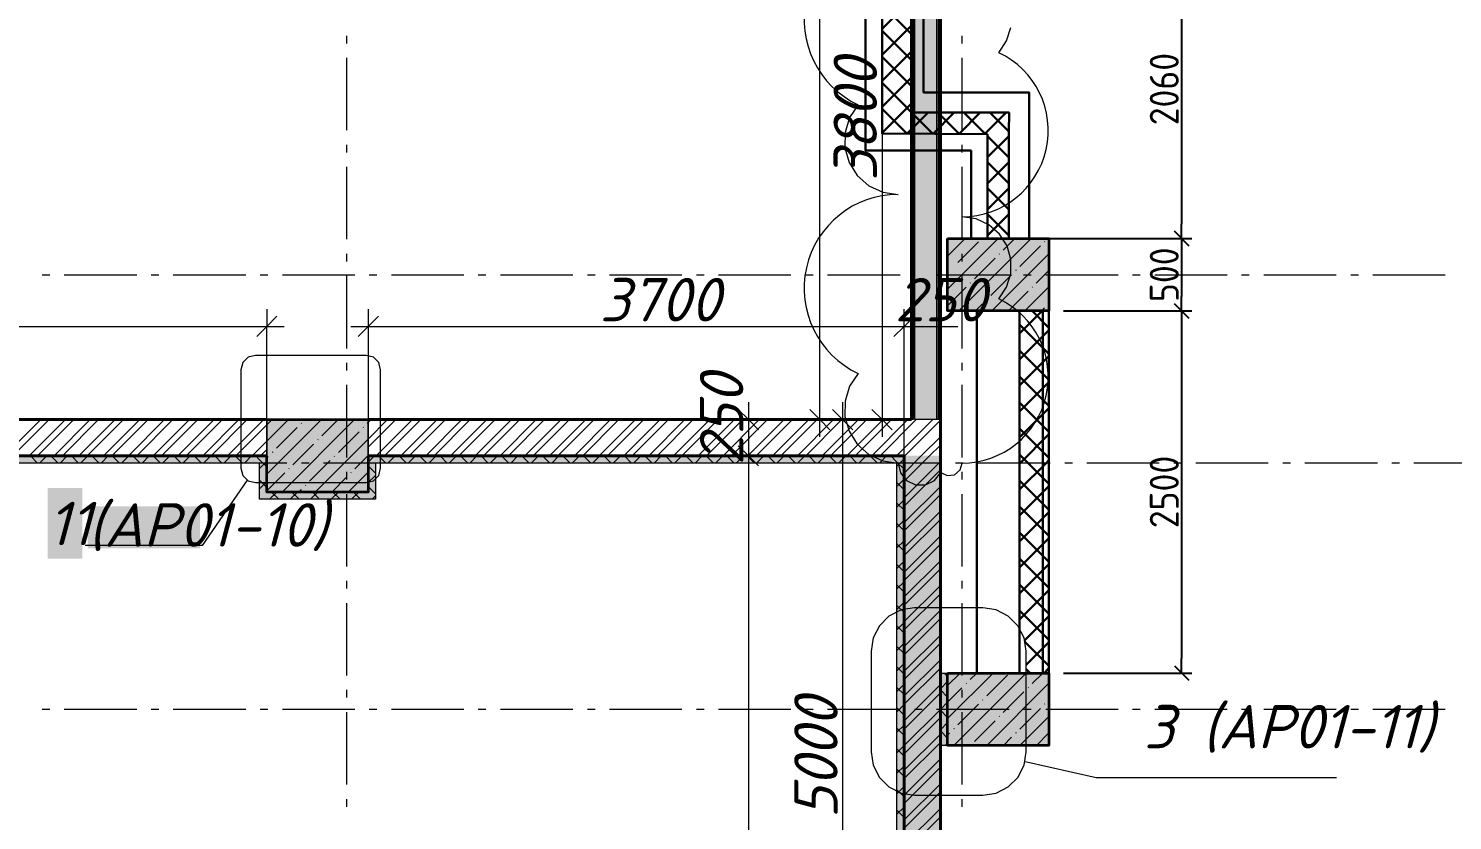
# Model space of a CAD drawing. Header units: millimetres. Extents: x -81576 to 1046824, y -248937 to 691537.
# Drawn here: x 186740 to 196572, y 657373 to 662842 of the extents above; entities that cross this region are included whole.
import ezdxf

# ---------------------------------------------------------------- set-up
doc = ezdxf.new("R2010")
doc.units = ezdxf.units.MM
for name, color, linetype, lineweight in [('0)', 6, 'Continuous', 30), ('0) расчет', 172, 'Continuous', 30), ('0) факт', 80, 'Continuous', 30), ('0.2) Шпаклевка подвала и баз и фин', 5, 'Continuous', 30)]:
    doc.layers.add(name, color=color, linetype=linetype, lineweight=lineweight)
doc.layers.add('PDF _Геометрия', color=7, linetype='Continuous', true_color=0x1d1d1d)
doc.layers.add('PDF _Сплошная заливка', color=7, linetype='Continuous', true_color=0xffffff)
doc.layers.add('PDF _Текст', color=7, linetype='Continuous')
doc.styles.add('PDF ISOCPEUR Italic', font='isocpeui.ttf')
doc.styles.add('СПДС', font='isocpeur.ttf', dxfattribs={"width": 0.9})
doc.dimstyles.new('Размера А3', dxfattribs={"dimtxt": 200, "dimasz": 100, "dimexe": 70, "dimexo": 100, "dimgap": 20, "dimtad": 1, "dimdec": 0, "dimrnd": 10, "dimzin": 0, "dimdsep": 46, "dimtxsty": 'СПДС', "dimblk": 'ARROWHEAD_6', "dimcen": 1, "dimclrd": 256, "dimclre": 256, "dimclrt": 256, "dimazin": 0, "dimtfac": 1, "dimtdec": 0, "dimtmove": 2, "dimatfit": 3, "dimfxl": 1, "dimtolj": 1, "dimtzin": 0, "dimarcsym": 0})

# ---------------------------------------------------------------- blocks, each defined once
blk = doc.blocks.new('ARROWHEAD_6')
at = {"color": 0, "linetype": 'Continuous'}
for p, q in [((0, 0), (-1, 0)), ((-0.5, -0.5), (0.5, 0.5))]:
    blk.add_line(p, q, dxfattribs=at)
blk = doc.blocks.new('*D2390')
at = {"lineweight": -2, "transparency": 16777216}
for p, q in [((193603.7, 663455), (194772, 663455)), ((194702, 663355), (194702, 661491.1)), ((193649.6, 661391.1), (194772, 661391.1))]:
    blk.add_line(p, q, dxfattribs=at)
at = {"layer": 'Defpoints', "color": 0, "transparency": 16777216}
for p in [(193503.7, 663455), (193549.6, 661391.1), (194702, 661391.1)]:
    blk.add_point(p, dxfattribs=at)
at = {"lineweight": -2, "transparency": 16777216, "xscale": 100, "yscale": 100, "zscale": 100}
for p, rotation in [((194702, 663455), 90), ((194702, 661391.1), 270)]:
    blk.add_blockref('ARROWHEAD_6', p, dxfattribs=dict(at, rotation=rotation))
at = {"transparency": 16777216, "insert": (194582, 662423.1), "char_height": 200, "attachment_point": 5, "rotation": 90, "style": 'СПДС'}
blk.add_mtext('\\A1;2060', dxfattribs=at)
blk = doc.blocks.new('*D2391')
at = {"lineweight": -2, "transparency": 16777216}
for p, q in [((193886, 661391.1), (194772, 661391.1)), ((194702, 661291.1), (194702, 660991.1)), ((193886, 660891.1), (194772, 660891.1))]:
    blk.add_line(p, q, dxfattribs=at)
at = {"layer": 'Defpoints', "color": 0, "transparency": 16777216}
for p in [(193786, 661391.1), (193786, 660891.1), (194702, 660891.1)]:
    blk.add_point(p, dxfattribs=at)
at = {"lineweight": -2, "transparency": 16777216, "xscale": 100, "yscale": 100, "zscale": 100}
for p, rotation in [((194702, 661391.1), 90), ((194702, 660891.1), 270)]:
    blk.add_blockref('ARROWHEAD_6', p, dxfattribs=dict(at, rotation=rotation))
at = {"transparency": 16777216, "insert": (194582, 661141.1), "char_height": 200, "attachment_point": 5, "rotation": 90, "style": 'СПДС'}
blk.add_mtext('\\A1;500', dxfattribs=at)
blk = doc.blocks.new('*D2392')
at = {"lineweight": -2, "transparency": 16777216}
for p, q in [((193886, 660891.1), (194772, 660891.1)), ((194702, 660791.1), (194702, 658491.1)), ((193886, 658391.1), (194772, 658391.1))]:
    blk.add_line(p, q, dxfattribs=at)
at = {"layer": 'Defpoints', "color": 0, "transparency": 16777216}
for p in [(193786, 660891.1), (193786, 658391.1), (194702, 658391.1)]:
    blk.add_point(p, dxfattribs=at)
at = {"lineweight": -2, "transparency": 16777216, "xscale": 100, "yscale": 100, "zscale": 100}
for p, rotation in [((194702, 660891.1), 90), ((194702, 658391.1), 270)]:
    blk.add_blockref('ARROWHEAD_6', p, dxfattribs=dict(at, rotation=rotation))
at = {"transparency": 16777216, "insert": (194582, 659641.1), "char_height": 200, "attachment_point": 5, "rotation": 90, "style": 'СПДС'}
blk.add_mtext('\\A1;2500', dxfattribs=at)

msp = doc.modelspace()

# ---------------------------------------------------------------- hatches: boundary and pattern name
at = {"layer": '0)', "transparency": 33554559}
h = msp.add_hatch(dxfattribs=at)
h.set_pattern_fill('ANSI37', color=256, scale=40)
h.paths.add_polyline_path([(193512, 662260.7), (193362.1, 662260.7), (192847.4, 662260.7), (192847.4, 663389.8), (193362.1, 663393.7), (193503.7, 663393.7), (193503.7, 663455), (193503.7, 663940.8), (193362.1, 663940.8), (193362.1, 663583.5), (192633.6, 663587.5), (192633.6, 662116.9), (193362.1, 662112.9), (193362.1, 661391.1), (193507.9, 661391.1), (193507.9, 662126)])
h.paths.add_polyline_path([(194137.3, 663428.2), (194137.3, 663906.2), (193657.3, 663906.2), (193657.3, 663428.2)], flags=9)
h = msp.add_hatch(dxfattribs=at)
h.set_pattern_fill('ANSI37', color=256, scale=40)
h.paths.add_polyline_path([(193786, 660891.1), (193583.1, 660891.1), (193583.1, 659841.1), (193786, 659841.1)])
h = msp.add_hatch(dxfattribs=at)
h.set_pattern_fill('ANSI37', color=256, scale=40)
h.paths.add_polyline_path([(193786, 659841.1), (193583.1, 659841.1), (193583.1, 658694.7), (193613.8, 658634.4), (193628.5, 658541.7), (193628.5, 658391.1), (193786, 658391.1)])
at = {"layer": '0) расчет', "transparency": 33554559}
for points in [[(192836, 660140.8), (192848.5, 660140.8), (192848.5, 666828.3), (192836, 666828.3)], [(192848.5, 660140.8), (192861, 660140.8), (192861, 666815.8), (192848.5, 666815.8)], [(193011, 660140.8), (193011, 666665.8), (192861, 666665.8), (192861, 660140.8)], [(193023.5, 660140.8), (193023.5, 666653.3), (193011, 666653.3), (193011, 660140.8)], [(193036, 660140.8), (193036, 666640.8), (193023.5, 666640.8), (193023.5, 660140.8)]]:
    msp.add_hatch(color=1, dxfattribs=at).paths.add_polyline_path(points)
at = {"layer": 'PDF _Сплошная заливка', "true_color": 0x636466, "transparency": 33554559}
for points in [[(193086, 660891.1), (193786, 660891.1), (193786, 661391.1), (193086, 661391.1)], [(188386, 659640.8), (189086, 659640.8), (189086, 660140.8), (188386, 660140.8)], [(188336, 659840.8), (188336, 659890.8), (183386, 659890.8), (183386, 659840.8)], [(188386, 659640.8), (188386, 659890.8), (188336, 659890.8), (188336, 659640.8)], [(192736, 659840.8), (192736, 659890.8), (189086, 659890.8), (189086, 659840.8)], [(189136, 659590.8), (189136, 659840.8), (189086, 659840.8), (189086, 659590.8)], [(192786, 644141.1), (192786, 659890.8), (192736, 659890.8), (192736, 644141.1)], [(192786, 644091.1), (193036, 644091.1), (193036, 659890.8), (192786, 659890.8)], [(189086, 659590.8), (189086, 659640.8), (188336, 659640.8), (188336, 659590.8)], [(193086, 657891.1), (193086, 658391.1), (193036, 658391.1), (193036, 657891.1)], [(193086, 657891.1), (193786, 657891.1), (193786, 658391.1), (193086, 658391.1)]]:
    msp.add_hatch(color=251, dxfattribs=at).paths.add_polyline_path(points)

# ---------------------------------------------------------------- linework, layer by layer
at = {"layer": '0)'}
for points in [[(193362.1, 662112.9), (192633.6, 662116.9), (192633.6, 663587.5), (193362.1, 663583.5)], [(193362.1, 662260.7), (192847.4, 662260.7), (192847.4, 663389.8), (193362.1, 663393.7)], [(193362.1, 662260.7), (193512, 662260.7)], [(193507.9, 662126), (193512, 662260.7)], [(193362.1, 662112.9), (193362.1, 661391.1)], [(193507.9, 662126), (193507.9, 661391.1)], [(193583.1, 660891.1), (193583.1, 658391.1)], [(193786, 660891.1), (193786, 658391.1)]]:
    msp.add_lwpolyline(points, dxfattribs=at)
at = {"layer": '0) расчет', "color": 1, "lineweight": 40}
msp.add_lwpolyline([(192836, 660140.8), (192836, 666640.8), (192836, 666840.8), (193076, 666840.8), (193076, 666640.8), (193036, 666640.8), (193036, 660140.8)], dxfattribs=at)
at = {"layer": '0) расчет', "color": 1, "lineweight": 9}
for points in [[(193076, 666828.3), (192848.5, 666828.3), (192848.5, 660140.8), (192836, 660140.8)], [(193011, 660140.8), (192861, 660140.8), (192861, 666815.8), (193076, 666815.8)], [(193023.5, 660140.8), (193011, 660140.8), (193011, 666665.8), (193076, 666665.8)], [(193036, 660904.3), (193036, 660784.3), (193036, 660140.8), (193023.5, 660140.8), (193023.5, 666653.3), (193076, 666653.3)]]:
    msp.add_lwpolyline(points, dxfattribs=at)
at = {"layer": '0) расчет'}
msp.add_lwpolyline([(193086, 666641.1), (192836, 666640.8), (192836, 660140.8)], dxfattribs=at)
at = {"layer": '0) расчет', "color": 1, "lineweight": 9}
msp.add_lwpolyline([(192744.6, 663551.1, 0.801088), (192468.1, 662314.4), (192409.3, 662225.9), (192378, 662124.2), (192376.8, 662017.9), (192405.9, 661915.6), (192462.8, 661825.8), (192542.8, 661755.8), (192639.4, 661711.3), (192744.6, 661696.1, 0.801087), (192468.1, 660459.4), (192409.3, 660370.9), (192378, 660269.2), (192376.8, 660162.9), (192405.9, 660060.6), (192462.8, 659970.8), (192542.8, 659900.8), (192639.4, 659856.3), (192744.6, 659841.1), (192760, 659773.9), (192803.1, 659720), (192865.4, 659690.3), (192934.4, 659690.7), (192996.3, 659721), (193038.9, 659775.3), (193084.1, 659753.9), (193133.8, 659760.5), (193171.8, 659793.1), (193186, 659841.1, 0.801084), (193439.5, 660974.4), (193493.3, 661055.6), (193522, 661148.8), (193523, 661246.2), (193496.4, 661339.9), (193444.3, 661422.2), (193371, 661486.4), (193282.5, 661527.1), (193186, 661541.1, 0.801084), (193439.5, 662674.4), (193493.3, 662755.6), (193522, 662848.8)], format="xyb", dxfattribs=at)
at = {"layer": '0) факт'}
msp.add_lwpolyline([(193786, 660891.1), (193786, 658391.1)], dxfattribs=at)
at = {"layer": '0.2) Шпаклевка подвала и баз и фин'}
for points in [[(193248.1, 661391.1), (193248.1, 661998.9), (192519.6, 661998.9), (192519.6, 663701.5), (193248.1, 663701.5), (193248.1, 663940.8)], [(193649, 661391.1), (193649, 662399.8), (192920.5, 662399.8), (192920.5, 663300.6), (193649, 663300.6), (193649, 663940.8)], [(193286.8, 658391.1), (193286.8, 660891.1)], [(193743, 658391.1), (193743, 660891.1)]]:
    msp.add_lwpolyline(points, dxfattribs=at)
at = {"layer": 'PDF _Геометрия', "color": 7, "lineweight": 9}
for points in [[(192204.1, 660020.8), (192204.1, 666840.8), (192204.1, 667261.1)], [(192633.6, 664060.8), (192633.6, 660020.8)], [(188936, 662791.5), (188936, 662738.6)], [(193186, 662738.6), (193186, 662791.5)], [(188936, 662638.6), (188936, 662138.6)], [(193186, 662138.6), (193186, 662638.6)], [(188936, 662038.6), (188936, 661985.7)], [(193186, 661985.7), (193186, 662038.6)], [(188936, 661885.7), (188936, 661385.7)], [(193186, 661385.7), (193186, 661885.7)], [(188936, 661285.7), (188936, 661232.8)], [(193186, 661232.8), (193186, 661285.7)], [(186834.3, 661141.1), (186887.2, 661141.1)], [(186987.2, 661141.1), (187487.2, 661141.1)], [(187587.2, 661141.1), (187640.2, 661141.1)], [(187740.2, 661141.1), (188240.2, 661141.1)], [(188340.2, 661141.1), (188393.1, 661141.1)], [(188493.1, 661141.1), (188993.1, 661141.1)], [(188936, 661132.8), (188936, 660632.8)], [(189093.1, 661141.1), (189146, 661141.1)], [(189246, 661141.1), (189746, 661141.1)], [(189846, 661141.1), (189898.9, 661141.1)], [(189998.9, 661141.1), (190498.9, 661141.1)], [(190598.9, 661141.1), (190651.8, 661141.1)], [(190751.8, 661141.1), (191251.8, 661141.1)], [(191351.8, 661141.1), (191404.7, 661141.1)], [(191504.7, 661141.1), (192004.7, 661141.1)], [(192104.8, 661141.1), (192157.7, 661141.1)], [(192257.7, 661141.1), (192757.7, 661141.1)], [(193010.6, 661141.1), (193510.6, 661141.1)], [(193186, 660632.8), (193186, 661132.8)], [(193610.6, 661141.1), (193663.5, 661141.1)], [(193763.5, 661141.1), (194263.5, 661141.1)], [(194363.5, 661141.1), (194416.4, 661141.1)], [(194516.4, 661141.1), (195016.4, 661141.1)], [(195116.4, 661141.1), (195169.3, 661141.1)], [(195269.3, 661141.1), (195769.3, 661141.1)], [(195869.3, 661141.1), (195922.3, 661141.1)], [(196022.3, 661141.1), (196522.3, 661141.1)], [(188386, 660904.3), (188386, 660784.3), (188456, 660854.3)], [(189086, 660904.3), (189086, 660784.3), (189156, 660854.3)], [(192856, 660854.3), (192786, 660784.3), (192716, 660714.3)], [(192786, 659890.8), (192786, 660784.3), (192786, 660904.3)], [(183216, 660784.3), (188506, 660784.3)], [(188386, 659890.8), (188386, 660140.8), (188386, 660784.3), (188316, 660714.3)], [(188966, 660784.3), (192786, 660784.3), (193156, 660784.3)], [(189016, 660714.3), (189086, 660784.3), (189086, 660140.8), (189086, 659890.8)], [(188936, 660532.8), (188936, 660479.9)], [(193186, 660479.9), (193186, 660532.8)], [(188936, 660379.9), (188936, 659879.9)], [(193186, 659879.9), (193186, 660379.9)], [(191710.5, 660260.8), (191710.5, 659890.8), (191710.5, 643971.1)], [(192361.6, 660260.8), (192361.6, 655020.7)], [(191809.5, 660140.8), (191710.5, 660140.8), (191590.5, 660140.8)], [(191780.5, 660070.8), (191710.5, 660140.8), (191640.5, 660210.8)], [(192105.1, 660140.8), (192204.1, 660140.8), (192324.1, 660140.8)], [(192134.1, 660210.8), (192204.1, 660140.8), (192274.1, 660070.8)], [(192460.6, 660140.8), (192361.6, 660140.8), (192241.6, 660140.8)], [(192431.6, 660070.8), (192361.6, 660140.8), (192291.6, 660210.8)], [(192732.6, 660140.8), (192633.6, 660140.8), (192513.6, 660140.8)], [(192703.6, 660070.8), (192633.6, 660140.8), (192563.6, 660210.8)], [(191780.5, 659820.8), (191710.5, 659890.8), (191640.5, 659960.8)], [(187018.3, 659841.1), (186518.3, 659841.1)], [(187171.2, 659841.1), (187118.3, 659841.1)], [(187771.2, 659841.1), (187271.2, 659841.1)], [(187924.1, 659841.1), (187871.2, 659841.1)], [(188524.1, 659841.1), (188024.1, 659841.1)], [(188677, 659841.1), (188624.1, 659841.1)], [(189277, 659841.1), (188777, 659841.1)], [(189429.9, 659841.1), (189377, 659841.1)], [(190029.9, 659841.1), (189529.9, 659841.1)], [(190182.9, 659841.1), (190129.9, 659841.1)], [(190782.9, 659841.1), (190282.9, 659841.1)], [(190935.8, 659841.1), (190882.9, 659841.1)], [(191535.8, 659841.1), (191035.8, 659841.1)], [(191809.5, 659890.8), (191710.5, 659890.8), (191590.5, 659890.8)], [(191688.7, 659841.1), (191635.8, 659841.1)], [(192288.7, 659841.1), (191788.7, 659841.1)], [(192441.6, 659841.1), (192388.7, 659841.1)], [(193041.6, 659841.1), (192541.6, 659841.1)], [(193194.5, 659841.1), (193141.6, 659841.1)], [(193794.5, 659841.1), (193294.5, 659841.1)], [(193947.4, 659841.1), (193894.5, 659841.1)], [(194547.4, 659841.1), (194047.4, 659841.1)], [(194700.4, 659841.1), (194647.4, 659841.1)], [(195300.4, 659841.1), (194800.4, 659841.1)], [(195453.3, 659841.1), (195400.4, 659841.1)], [(196053.3, 659841.1), (195553.3, 659841.1)], [(196206.2, 659841.1), (196153.3, 659841.1)], [(196806.2, 659841.1), (196306.2, 659841.1)], [(188936, 659779.9), (188936, 659726.9)], [(193186, 659726.9), (193186, 659779.9)], [(188936, 659626.9), (188936, 659126.9)], [(193186, 659126.9), (193186, 659626.9)], [(188936, 659026.9), (188936, 658974)], [(193186, 658974), (193186, 659026.9)], [(188936, 658874), (188936, 658374)], [(193186, 658374), (193186, 658874)], [(188936, 658274), (188936, 658221.1)], [(193186, 658221.1), (193186, 658274)], [(186834.3, 658141.1), (186887.2, 658141.1)], [(186987.2, 658141.1), (187487.2, 658141.1)], [(187587.2, 658141.1), (187640.2, 658141.1)], [(187740.2, 658141.1), (188240.2, 658141.1)], [(188340.2, 658141.1), (188393.1, 658141.1)], [(188493.1, 658141.1), (188993.1, 658141.1)], [(188936, 658121.1), (188936, 657621.1)], [(189093.1, 658141.1), (189146, 658141.1)], [(189246, 658141.1), (189746, 658141.1)], [(189846, 658141.1), (189898.9, 658141.1)], [(189998.9, 658141.1), (190498.9, 658141.1)], [(190598.9, 658141.1), (190651.8, 658141.1)], [(190751.8, 658141.1), (191251.8, 658141.1)], [(191351.8, 658141.1), (191404.7, 658141.1)], [(191504.7, 658141.1), (192004.7, 658141.1)], [(192104.8, 658141.1), (192157.7, 658141.1)], [(192257.7, 658141.1), (192757.7, 658141.1)], [(192857.7, 658141.1), (192910.6, 658141.1)], [(193010.6, 658141.1), (193510.6, 658141.1)], [(193186, 657621.1), (193186, 658121.1)], [(193610.6, 658141.1), (193663.5, 658141.1)], [(193763.5, 658141.1), (194263.5, 658141.1)], [(194363.5, 658141.1), (194416.4, 658141.1)], [(194516.4, 658141.1), (195016.4, 658141.1)], [(195116.4, 658141.1), (195169.3, 658141.1)], [(195269.3, 658141.1), (195769.3, 658141.1)], [(195869.3, 658141.1), (195922.3, 658141.1)], [(196022.3, 658141.1), (196522.3, 658141.1)], [(188936, 657521.1), (188936, 657468.2)], [(193186, 657468.2), (193186, 657521.1)]]:
    msp.add_lwpolyline(points, dxfattribs=at)
at = {"layer": 'PDF _Геометрия', "lineweight": 9}
for points in [[(193207.5, 661391.1), (193086, 661269.7)], [(193435.6, 661391.1), (193086, 661041.6)], [(193299.4, 661369), (193156.8, 661226.4)], [(193663.7, 661391.1), (193163.7, 660891.1)], [(193549.6, 661391.1), (193470.5, 661311.9)], [(193727.1, 661340.5), (193584.5, 661197.9)], [(193758, 661371.3), (193755.6, 661369)], [(193413.4, 661254.9), (193270.9, 661112.4)], [(193786, 661285.4), (193391.8, 660891.1)], [(193444.3, 661285.8), (193442, 661283.4)], [(193527.5, 661140.9), (193384.9, 660998.3)], [(193558.4, 661171.7), (193556, 661169.4)], [(193786, 661171.3), (193698.6, 661083.8)], [(193213.9, 661055.3), (193086, 660927.5)], [(193244.7, 661086.2), (193242.4, 661083.8)], [(193641.5, 661026.8), (193505.8, 660891.1)], [(193786, 661057.3), (193619.9, 660891.1)], [(193672.4, 661057.7), (193670.1, 661055.3)], [(193327.9, 660941.3), (193277.7, 660891.1)], [(193358.8, 660972.2), (193356.4, 660969.8)], [(193786, 660943.2), (193784.1, 660941.3)], [(193755.6, 660912.8), (193733.9, 660891.1)], [(188535.7, 660140.8), (188386, 659991.1)], [(188763.8, 660140.8), (188386, 659763)], [(188421.6, 660140.8), (188386, 660105.2)], [(188991.9, 660140.8), (188491.9, 659640.8)], [(188877.8, 660140.8), (188765.9, 660028.9)], [(188594.9, 660085.9), (188452.3, 659943.3)], [(188625.7, 660116.8), (188623.4, 660114.4)], [(189022.6, 660057.4), (188880, 659914.8)], [(189053.4, 660088.3), (189051.1, 660085.9)], [(189086, 660120.9), (189079.6, 660114.4)], [(188708.9, 659971.9), (188566.4, 659829.3)], [(189086, 660006.8), (188720, 659640.8)], [(188739.8, 660002.7), (188737.4, 660000.4)], [(186753.4, 659890.8), (186803.4, 659840.8)], [(186866.9, 659890.8), (186816.9, 659840.8)], [(186894.8, 659890.8), (186944.8, 659840.8)], [(187008.4, 659890.8), (186958.4, 659840.8)], [(187036.2, 659890.8), (187086.2, 659840.8)], [(187149.8, 659890.8), (187099.8, 659840.8)], [(187177.7, 659890.8), (187227.7, 659840.8)], [(187291.2, 659890.8), (187241.2, 659840.8)], [(187319.1, 659890.8), (187369.1, 659840.8)], [(187432.6, 659890.8), (187382.6, 659840.8)], [(187460.5, 659890.8), (187510.5, 659840.8)], [(187574, 659890.8), (187524, 659840.8)], [(187601.9, 659890.8), (187651.9, 659840.8)], [(187715.5, 659890.8), (187665.5, 659840.8)], [(187743.3, 659890.8), (187793.3, 659840.8)], [(187856.9, 659890.8), (187806.9, 659840.8)], [(187884.8, 659890.8), (187934.8, 659840.8)], [(187998.3, 659890.8), (187948.3, 659840.8)], [(188026.2, 659890.8), (188076.2, 659840.8)], [(188139.7, 659890.8), (188089.7, 659840.8)], [(188167.6, 659890.8), (188217.6, 659840.8)], [(188281.1, 659890.8), (188231.1, 659840.8)], [(188309, 659890.8), (188336, 659863.8), (188386, 659813.8)], [(188386, 659854.2), (188336, 659804.2)], [(188395.3, 659886.3), (188386, 659877.1)], [(188426.2, 659917.2), (188423.8, 659914.8)], [(188823, 659857.8), (188680.4, 659715.3)], [(188853.8, 659888.7), (188851.5, 659886.3)], [(189086, 659892.8), (188994, 659800.8)], [(189129.7, 659890.8), (189086, 659847.1)], [(189157.6, 659890.8), (189207.6, 659840.8)], [(189271.1, 659890.8), (189221.1, 659840.8)], [(189299, 659890.8), (189349, 659840.8)], [(189412.5, 659890.8), (189362.5, 659840.8)], [(189440.4, 659890.8), (189490.4, 659840.8)], [(189553.9, 659890.8), (189503.9, 659840.8)], [(189581.8, 659890.8), (189631.8, 659840.8)], [(189695.4, 659890.8), (189645.4, 659840.8)], [(189723.2, 659890.8), (189773.2, 659840.8)], [(189836.8, 659890.8), (189786.8, 659840.8)], [(189864.7, 659890.8), (189914.7, 659840.8)], [(189978.2, 659890.8), (189928.2, 659840.8)], [(190006.1, 659890.8), (190056.1, 659840.8)], [(190119.6, 659890.8), (190069.6, 659840.8)], [(190147.5, 659890.8), (190197.5, 659840.8)], [(190261.1, 659890.8), (190211.1, 659840.8)], [(190288.9, 659890.8), (190338.9, 659840.8)], [(190402.5, 659890.8), (190352.5, 659840.8)], [(190430.4, 659890.8), (190480.4, 659840.8)], [(190543.9, 659890.8), (190493.9, 659840.8)], [(190571.8, 659890.8), (190621.8, 659840.8)], [(190685.3, 659890.8), (190635.3, 659840.8)], [(190713.2, 659890.8), (190763.2, 659840.8)], [(190826.7, 659890.8), (190776.7, 659840.8)], [(190854.6, 659890.8), (190904.6, 659840.8)], [(190968.2, 659890.8), (190918.2, 659840.8)], [(190996, 659890.8), (191046, 659840.8)], [(191109.6, 659890.8), (191059.6, 659840.8)], [(191137.5, 659890.8), (191187.5, 659840.8)], [(191251, 659890.8), (191201, 659840.8)], [(191278.9, 659890.8), (191328.9, 659840.8)], [(191392.4, 659890.8), (191342.4, 659840.8)], [(191420.3, 659890.8), (191470.3, 659840.8)], [(191533.8, 659890.8), (191483.8, 659840.8)], [(191561.7, 659890.8), (191611.7, 659840.8)], [(191675.3, 659890.8), (191625.3, 659840.8)], [(191703.1, 659890.8), (191753.1, 659840.8)], [(191816.7, 659890.8), (191766.7, 659840.8)], [(191844.6, 659890.8), (191894.6, 659840.8)], [(191958.1, 659890.8), (191908.1, 659840.8)], [(191986, 659890.8), (192036, 659840.8)], [(192099.5, 659890.8), (192049.5, 659840.8)], [(192127.4, 659890.8), (192177.4, 659840.8)], [(192240.9, 659890.8), (192191, 659840.8)], [(192268.8, 659890.8), (192318.8, 659840.8)], [(192382.4, 659890.8), (192332.4, 659840.8)], [(192410.3, 659890.8), (192460.3, 659840.8)], [(192523.8, 659890.8), (192473.8, 659840.8)], [(192551.7, 659890.8), (192601.7, 659840.8)], [(192665.2, 659890.8), (192615.2, 659840.8)], [(192693.1, 659890.8), (192736, 659847.8), (192786, 659797.8)], [(192786, 659870.2), (192736, 659820.2)], [(188509.3, 659772.3), (188386, 659649)], [(188540.2, 659803.2), (188537.8, 659800.8)], [(188937, 659743.8), (188834, 659640.8)], [(189086, 659778.7), (188948.1, 659640.8)], [(188967.9, 659774.6), (188965.5, 659772.3)], [(189086, 659820.9), (189136, 659770.9)], [(189136, 659755.7), (189086, 659705.7)], [(188336, 659722.3), (188386, 659672.3)], [(188386, 659712.8), (188336, 659662.8)], [(188455.4, 659640.8), (188405.4, 659590.8)], [(188417.6, 659640.8), (188467.6, 659590.8)], [(188596.8, 659640.8), (188546.8, 659590.8)], [(188559, 659640.8), (188609, 659590.8)], [(188623.4, 659658.2), (188605.9, 659640.8)], [(188654.3, 659689.1), (188651.9, 659686.7)], [(188738.3, 659640.8), (188688.3, 659590.8)], [(188700.5, 659640.8), (188750.5, 659590.8)], [(188879.7, 659640.8), (188829.7, 659590.8)], [(188841.9, 659640.8), (188891.9, 659590.8)], [(189021.1, 659640.8), (188971.1, 659590.8)], [(188983.3, 659640.8), (189033.3, 659590.8)], [(189081.9, 659660.6), (189079.6, 659658.2)], [(189086, 659679.4), (189136, 659629.4)], [(192786, 659728.7), (192736, 659678.7)], [(192736, 659706.4), (192786, 659656.4)], [(189136, 659614.3), (189112.5, 659590.8)], [(192786, 659587.3), (192736, 659537.3)], [(192736, 659565), (192786, 659515)], [(192786, 659445.9), (192736, 659395.9)], [(192736, 659423.6), (192786, 659373.6)], [(192786, 659304.5), (192736, 659254.5)], [(192736, 659282.1), (192786, 659232.1)], [(192786, 659163), (192736, 659113)], [(192736, 659140.7), (192786, 659090.7)], [(192786, 659021.6), (192736, 658971.6)], [(192736, 658999.3), (192786, 658949.3)], [(192786, 658880.2), (192736, 658830.2)], [(192736, 658857.9), (192786, 658807.9)], [(192786, 658738.8), (192736, 658688.8)], [(192736, 658716.4), (192786, 658666.4)], [(192786, 658597.4), (192736, 658547.4)], [(192736, 658575), (192786, 658525)], [(192786, 658455.9), (192736, 658405.9)], [(192736, 658433.6), (192786, 658383.6)], [(193061.4, 658391.1), (193086, 658366.4)], [(193172.8, 658391.1), (193086, 658304.4)], [(193400.9, 658391.1), (193086, 658076.3)], [(193629, 658391.1), (193129, 657891.1)], [(193286.8, 658391.1), (193242.4, 658346.7)], [(193499, 658375.2), (193356.4, 658232.6)], [(193743, 658391.1), (193670.1, 658318.1)], [(192786, 658314.5), (192736, 658264.5)], [(192736, 658292.2), (192786, 658242.2)], [(193086, 658331.7), (193036, 658281.7)], [(193036, 658275), (193086, 658225)], [(193185.4, 658289.6), (193086, 658190.3)], [(193216.2, 658320.5), (193213.9, 658318.1)], [(193786, 658320.1), (193357.1, 657891.1)], [(193613, 658261.1), (193470.5, 658118.6)], [(193643.9, 658292), (193641.5, 658289.6)], [(192786, 658173.1), (192736, 658123.1)], [(193086, 658190.3), (193036, 658140.3)], [(193299.4, 658175.6), (193156.8, 658033)], [(193330.3, 658206.5), (193327.9, 658204.1)], [(193758, 658178), (193755.6, 658175.6)], [(193786, 658206), (193784.1, 658204.1)], [(192736, 658150.8), (192786, 658100.8)], [(193036, 658133.6), (193086, 658083.6)], [(193444.3, 658092.4), (193442, 658090)], [(193727.1, 658147.1), (193584.5, 658004.5)], [(193786, 658092), (193585.2, 657891.1)], [(192786, 658031.7), (192736, 657981.7)], [(192736, 658009.3), (192786, 657959.3)], [(193086, 658048.8), (193036, 657998.8)], [(193036, 657992.2), (193086, 657942.2)], [(193099.8, 657976), (193086, 657962.2)], [(193130.7, 658006.9), (193128.3, 658004.5)], [(193413.4, 658061.5), (193270.9, 657919)], [(193558.4, 657978.4), (193556, 657976)], [(193786, 657977.9), (193699.2, 657891.1)], [(192786, 657890.3), (192736, 657840.3)], [(192736, 657867.9), (192786, 657817.9)], [(193086, 657907.4), (193069.7, 657891.1)], [(193244.7, 657892.8), (193243, 657891.1)], [(193527.5, 657947.5), (193471.1, 657891.1)], [(192786, 657748.8), (192736, 657698.8)], [(192736, 657726.5), (192786, 657676.5)], [(192786, 657607.4), (192736, 657557.4)], [(192736, 657585.1), (192786, 657535.1)], [(192786, 657466), (192736, 657416)], [(192736, 657443.7), (192786, 657393.7)]]:
    msp.add_lwpolyline(points, dxfattribs=at)
at = {"layer": 'PDF _Геометрия', "color": 7, "lineweight": 35}
for points in [[(193086, 661391.1), (193786, 661391.1), (193786, 660891.1), (193086, 660891.1)], [(193086, 658391.1), (193786, 658391.1), (193786, 657891.1), (193086, 657891.1)]]:
    msp.add_lwpolyline(points, close=True, dxfattribs=at)
at = {"layer": 'PDF _Геометрия', "color": 7, "lineweight": 9}
for points in [[(189171.7, 660484.3), (189158.3, 660534.3), (189121.7, 660570.9), (189071.7, 660584.3), (188307.2, 660584.3), (188257.2, 660570.9), (188220.6, 660534.3), (188207.2, 660484.3), (188207.2, 659805.7), (188220.6, 659755.7), (188257.2, 659719.1), (188307.2, 659705.7), (189071.7, 659705.7), (189121.7, 659719.1), (189158.3, 659755.7), (189171.7, 659805.7)], [(193628.5, 658541.7), (193613.8, 658634.4), (193571.2, 658718), (193504.9, 658784.4), (193421.2, 658827), (193328.5, 658841.7), (192857.5, 658841.7), (192764.8, 658827), (192681.1, 658784.4), (192614.8, 658718), (192572.2, 658634.4), (192557.5, 658541.7), (192557.5, 657846.9), (192572.2, 657754.2), (192614.8, 657670.5), (192681.1, 657604.2), (192764.8, 657561.6), (192857.5, 657546.9), (193328.5, 657546.9), (193421.2, 657561.6), (193504.9, 657604.2), (193571.2, 657670.5), (193613.8, 657754.2), (193628.5, 657846.9)]]:
    msp.add_lwpolyline(points, close=True, dxfattribs=at)
at = {"layer": 'PDF _Геометрия', "color": 16, "lineweight": 40, "true_color": 0x800000}
for points in [[(183336, 659890.8), (183336, 660140.8), (188386, 660140.8)], [(189086, 660140.8), (192836, 660140.8)], [(193036, 660140.8), (193036, 659890.8), (193036, 644091.1), (192786, 644091.1)], [(188336, 659890.8), (183386, 659890.8)], [(192736, 659890.8), (189086, 659890.8)], [(192786, 644141.1), (192786, 659890.8)]]:
    msp.add_lwpolyline(points, dxfattribs=at)
at = {"layer": 'PDF _Геометрия', "color": 24, "lineweight": 9, "true_color": 0x8e1d1d}
for points in [[(186824.9, 660140.8), (186574.9, 659890.8)], [(186881.9, 660140.8), (186631.9, 659890.8)], [(186996, 660140.8), (186746, 659890.8)], [(187053, 660140.8), (186803, 659890.8)], [(187167.1, 660140.8), (186917.1, 659890.8)], [(187224.1, 660140.8), (186974.1, 659890.8)], [(187338.1, 660140.8), (187088.1, 659890.8)], [(187395.2, 660140.8), (187145.2, 659890.8)], [(187509.2, 660140.8), (187259.2, 659890.8)], [(187566.2, 660140.8), (187316.2, 659890.8)], [(187680.3, 660140.8), (187430.3, 659890.8)], [(187737.3, 660140.8), (187487.3, 659890.8)], [(187851.4, 660140.8), (187601.4, 659890.8)], [(187908.4, 660140.8), (187658.4, 659890.8)], [(188022.4, 660140.8), (187772.4, 659890.8)], [(188079.5, 660140.8), (187829.5, 659890.8)], [(188193.5, 660140.8), (187943.5, 659890.8)], [(188250.5, 660140.8), (188000.5, 659890.8)], [(188364.6, 660140.8), (188114.6, 659890.8)], [(189220, 660140.8), (189086, 660006.8)], [(189105.9, 660140.8), (189086, 660120.9)], [(189277, 660140.8), (189086, 659949.8)], [(189391, 660140.8), (189141, 659890.8)], [(189448.1, 660140.8), (189198.1, 659890.8)], [(189562.1, 660140.8), (189312.1, 659890.8)], [(189619.1, 660140.8), (189369.1, 659890.8)], [(189733.2, 660140.8), (189483.2, 659890.8)], [(189790.2, 660140.8), (189540.2, 659890.8)], [(189904.3, 660140.8), (189654.3, 659890.8)], [(189961.3, 660140.8), (189711.3, 659890.8)], [(190075.3, 660140.8), (189825.3, 659890.8)], [(190132.4, 660140.8), (189882.4, 659890.8)], [(190246.4, 660140.8), (189996.4, 659890.8)], [(190303.4, 660140.8), (190053.4, 659890.8)], [(190417.5, 660140.8), (190167.5, 659890.8)], [(190474.5, 660140.8), (190224.5, 659890.8)], [(190588.6, 660140.8), (190338.6, 659890.8)], [(190645.6, 660140.8), (190395.6, 659890.8)], [(190759.6, 660140.8), (190509.6, 659890.8)], [(190816.7, 660140.8), (190566.7, 659890.8)], [(190930.7, 660140.8), (190680.7, 659890.8)], [(190987.7, 660140.8), (190737.7, 659890.8)], [(191101.8, 660140.8), (190851.8, 659890.8)], [(191158.8, 660140.8), (190908.8, 659890.8)], [(191272.8, 660140.8), (191022.8, 659890.8)], [(191329.9, 660140.8), (191079.9, 659890.8)], [(191443.9, 660140.8), (191193.9, 659890.8)], [(191500.9, 660140.8), (191250.9, 659890.8)], [(191615, 660140.8), (191365, 659890.8)], [(191672, 660140.8), (191422, 659890.8)], [(191786.1, 660140.8), (191536.1, 659890.8)], [(191843.1, 660140.8), (191593.1, 659890.8)], [(191957.1, 660140.8), (191707.1, 659890.8)], [(192014.2, 660140.8), (191764.2, 659890.8)], [(192128.2, 660140.8), (191878.2, 659890.8)], [(192185.2, 660140.8), (191935.2, 659890.8)], [(192299.3, 660140.8), (192049.3, 659890.8)], [(192356.3, 660140.8), (192106.3, 659890.8)], [(192470.4, 660140.8), (192220.4, 659890.8)], [(192527.4, 660140.8), (192277.4, 659890.8)], [(192641.4, 660140.8), (192391.4, 659890.8)], [(192698.5, 660140.8), (192448.5, 659890.8)], [(192812.5, 660140.8), (192562.5, 659890.8)], [(192869.5, 660140.8), (192619.5, 659890.8)], [(192983.6, 660140.8), (192733.6, 659890.8)], [(193036, 660136.2), (192790.6, 659890.8), (192786, 659886.2)], [(188386, 660105.2), (188171.6, 659890.8)], [(188386, 659991.1), (188285.7, 659890.8)], [(188386, 659934.1), (188342.7, 659890.8)], [(193036, 660022.1), (192904.7, 659890.8), (192786, 659772.1)], [(193036, 659965.1), (192961.7, 659890.8), (192786, 659715.1)], [(193036, 659851.1), (192786, 659601.1)], [(193036, 659794), (192786, 659544)], [(193036, 659680), (192786, 659430)], [(193036, 659623), (192786, 659373)], [(193036, 659508.9), (192786, 659258.9)], [(193036, 659451.9), (192786, 659201.9)], [(193036, 659337.8), (192786, 659087.8)], [(193036, 659280.8), (192786, 659030.8)], [(193036, 659166.8), (192786, 658916.8)], [(193036, 659109.7), (192786, 658859.7)], [(193036, 658995.7), (192786, 658745.7)], [(193036, 658938.7), (192786, 658688.7)], [(193036, 658824.6), (192786, 658574.6)], [(193036, 658767.6), (192786, 658517.6)], [(193036, 658653.5), (192786, 658403.5)], [(193036, 658596.5), (192786, 658346.5)], [(193036, 658482.5), (192786, 658232.5)], [(193036, 658425.4), (192786, 658175.4)], [(193036, 658311.4), (192786, 658061.4)], [(193036, 658254.4), (192786, 658004.4)], [(193036, 658140.3), (192786, 657890.3)], [(193036, 658083.3), (192786, 657833.3)], [(193036, 657969.2), (192786, 657719.2)], [(193036, 657912.2), (192786, 657662.2)], [(193036, 657798.2), (192786, 657548.2)], [(193036, 657741.1), (192786, 657491.1)], [(193036, 657627.1), (192786, 657377.1)], [(193036, 657570.1), (192786, 657320.1)], [(193036, 657456), (192786, 657206)], [(193036, 657399), (192786, 657149)]]:
    msp.add_lwpolyline(points, dxfattribs=at)
at = {"layer": 'PDF _Геометрия', "color": 7, "lineweight": 35}
for points in [[(188386, 660140.8), (189086, 660140.8)], [(189086, 659890.8), (189086, 659640.8), (188386, 659640.8), (188386, 659890.8)]]:
    msp.add_lwpolyline(points, dxfattribs=at)
at = {"layer": 'PDF _Геометрия', "color": 16, "lineweight": 9, "true_color": 0x800000}
for points in [[(188386, 660140.8), (188386, 659890.8)], [(189086, 659890.8), (189086, 660140.8)]]:
    msp.add_lwpolyline(points, dxfattribs=at)
at = {"layer": 'PDF _Геометрия', "color": 7, "lineweight": 13}
for points in [[(192736, 644141.1), (192736, 659840.8), (189136, 659840.8), (189136, 659590.8), (189086, 659590.8), (188336, 659590.8), (188336, 659640.8), (188336, 659840.8), (183386, 659840.8), (183386, 659640.8), (183386, 659590.8), (183286, 659590.8), (183286, 656690.8)], [(188386, 659890.8), (188386, 659640.8), (189086, 659640.8), (189086, 659840.8), (189086, 659890.8)]]:
    msp.add_lwpolyline(points, dxfattribs=at)
at = {"layer": 'PDF _Геометрия', "color": 7, "lineweight": 40}
for points in [[(183336, 659890.8), (183386, 659890.8), (188336, 659890.8), (188386, 659890.8)], [(189086, 659890.8), (192736, 659890.8), (192786, 659890.8), (192786, 644141.1), (192786, 644091.1)]]:
    msp.add_lwpolyline(points, dxfattribs=at)
at = {"layer": 'PDF _Геометрия', "color": 174, "lineweight": 9, "true_color": 0x0000a0}
for points in [[(188250.5, 659723.4), (187939.1, 659271.5), (187131.5, 659271.5)], [(193621.1, 657780.8), (194111.4, 657670.1), (194970.1, 657670.1)]]:
    msp.add_lwpolyline(points, dxfattribs=at)
at = {"layer": 'PDF _Геометрия', "color": 7, "lineweight": 13}
msp.add_lwpolyline([(193086, 657891.1), (193036, 657891.1), (193036, 658391.1), (193086, 658391.1)], close=True, dxfattribs=at)
at = {"layer": 'PDF _Геометрия', "color": 174, "lineweight": 20, "true_color": 0x0000a0}
msp.add_lwpolyline([(194970.1, 657670.2), (195770.1, 657670.2)], dxfattribs=at)
at = {"layer": 'PDF _Сплошная заливка', "lineweight": 9, "transparency": 33554559}
for points in [[(186873.7, 659669.5), (187111.8, 659669.5), (186873.7, 659180), (187111.8, 659180)], [(187149.5, 659542.2), (187203.1, 659542.2), (187149.5, 659251.2), (187203.1, 659251.2)], [(187203.1, 659542.2), (187441.2, 659542.2), (187203.1, 659251.2), (187441.2, 659251.2)], [(187441.2, 659542.2), (187923.4, 659542.2), (187441.2, 659251.2), (187923.4, 659251.2)]]:
    msp.add_solid(points, dxfattribs=at)

# ---------------------------------------------------------------- texts
at = {"layer": 'PDF _Текст', "char_height": 300, "attachment_point": 4, "rotation": 90, "style": 'PDF ISOCPEUR Italic'}
for s, insert in [('3800', (192448.9, 661787.9)), ('250', (191525.7, 659826.1)), ('5000', (192176.9, 657387.9))]:
    msp.add_mtext(s, dxfattribs=dict(at, insert=insert))
at = {"layer": 'PDF _Текст', "char_height": 300, "attachment_point": 4, "style": 'PDF ISOCPEUR Italic'}
for s, insert in [('3700', (190683.2, 660969)), ('250', (192721.4, 660969)), ('11', (186873.7, 659423.4)), ('(АР01-10)', (187149.5, 659398.6)), ('3 (АР01-11)', (194440.8, 658006))]:
    msp.add_mtext(s, dxfattribs=dict(at, insert=insert))

# ---------------------------------------------------------------- dimensions: what is measured, and where the dimension line sits
for base, p1, p2, picture, middle in [((194702, 661391.1), (193503.7, 663455), (193549.6, 661391.1), '*D2390', (194582, 662423.1)), ((194702, 660891.1), (193786, 661391.1), (193786, 660891.1), '*D2391', (194582, 661141.1)), ((194702, 658391.1), (193786, 660891.1), (193786, 658391.1), '*D2392', (194582, 659641.1))]:
    dim = msp.add_linear_dim(base=base, p1=p1, p2=p2, angle=90, dimstyle='Размера А3')
    dim.commit()
    dim.dimension.update_dxf_attribs({"geometry": picture, "text_midpoint": middle})

doc.saveas('drawing.dxf')
